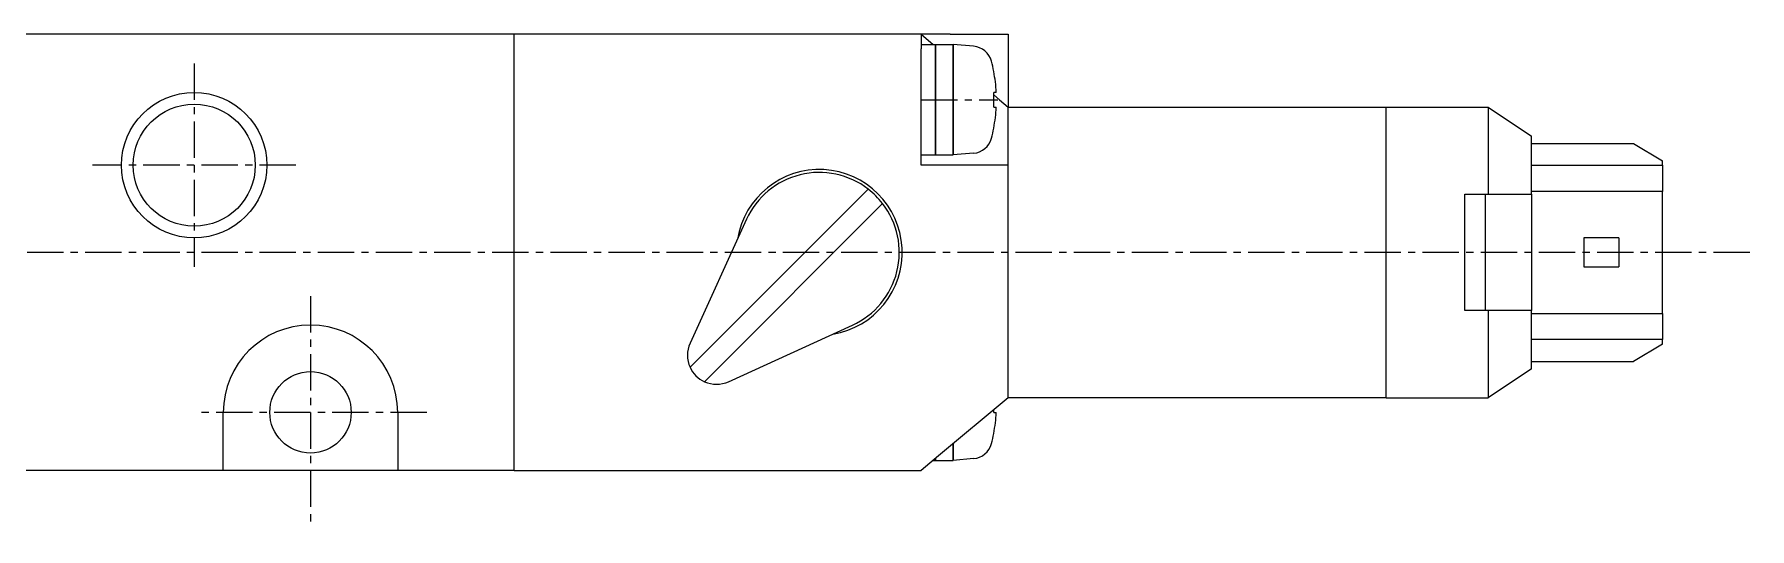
# Model space of a CAD drawing. Extents: x 1 to 142, y 0 to 144.
# Drawn here: x 82.8 to 141.8, y 124.8 to 141.8 of the extents above; entities that cross this region are included whole.
import ezdxf

# ---------------------------------------------------------------- set-up
doc = ezdxf.new("R2010")
doc.units = 0
doc.linetypes.add('CENTER', pattern=[2, 1.25, -0.25, 0.25, -0.25])
doc.layers.get('0').update_dxf_attribs({"linetype": 'CONTINUOUS'})
doc.layers.add('CENTER', color=1, linetype='CENTER')

msp = doc.modelspace()

# ---------------------------------------------------------------- linework, layer by layer
at = {"color": 7, "linetype": 'CONTINUOUS'}
for p, q in [((99.342, 141.844), (76.342, 141.844)), ((113.342, 141.844), (99.342, 141.844)), ((99.342, 126.844), (99.342, 141.844)), ((113.342, 141.844), (113.762, 141.494)), ((114.342, 141.844), (113.342, 141.844)), ((113.342, 141.844), (113.342, 141.344)), ((114.342, 141.844), (116.342, 141.844)), ((116.342, 141.844), (116.342, 139.344)), ((113.342, 141.494), (113.842, 141.494)), ((113.342, 137.344), (113.342, 141.344)), ((113.842, 141.494), (114.442, 141.494)), ((113.842, 137.694), (113.842, 141.494)), ((113.842, 141.494), (113.842, 137.694)), ((115.149, 141.432), (114.442, 141.494)), ((114.442, 137.694), (114.442, 141.494)), ((114.442, 141.494), (114.442, 137.694)), ((115.846, 140.57), (115.84, 140.566)), ((115.93, 139.846), (115.84, 139.846)), ((115.84, 139.341), (115.93, 139.341)), ((115.844, 139.759), (116.042, 139.594)), ((116.042, 139.594), (116.342, 139.344)), ((116.342, 139.344), (129.342, 139.344)), ((116.342, 129.344), (116.342, 139.344)), ((129.342, 129.344), (129.342, 139.344)), ((129.342, 139.344), (132.842, 139.344)), ((132.842, 139.344), (134.342, 138.344)), ((132.842, 139.344), (132.842, 136.344)), ((115.84, 138.622), (115.846, 138.617)), ((134.342, 136.344), (134.342, 138.344)), ((134.342, 138.094), (137.842, 138.094)), ((137.842, 138.094), (138.842, 137.494)), ((113.342, 137.694), (113.842, 137.694)), ((113.842, 137.694), (114.442, 137.694)), ((115.149, 137.756), (114.442, 137.694)), ((138.842, 137.344), (138.842, 137.494)), ((116.342, 137.344), (113.342, 137.344)), ((134.342, 137.344), (138.842, 137.344)), ((138.842, 137.344), (138.842, 136.444)), ((111.166, 136.163), (111.524, 136.52)), ((132.042, 136.344), (132.842, 136.344)), ((132.042, 132.344), (132.042, 136.344)), ((132.759, 132.344), (132.759, 136.344)), ((132.842, 136.344), (134.342, 136.344)), ((138.842, 136.444), (134.342, 136.444)), ((134.342, 136.344), (134.342, 132.344)), ((138.842, 132.244), (138.842, 136.444)), ((105.807, 130.803), (111.166, 136.163)), ((111.661, 135.668), (112.019, 136.025)), ((107.34, 135.485), (105.397, 131.223)), ((111.661, 135.668), (106.302, 130.308)), ((137.342, 134.844), (136.142, 134.844)), ((136.142, 134.844), (136.142, 133.844)), ((137.342, 134.844), (137.342, 133.844)), ((136.142, 133.844), (137.342, 133.844)), ((132.842, 132.344), (132.042, 132.344)), ((132.842, 132.344), (132.842, 129.344)), ((134.342, 132.344), (132.842, 132.344)), ((134.342, 130.344), (134.342, 132.344)), ((134.342, 132.244), (138.842, 132.244)), ((138.842, 132.244), (138.842, 131.344)), ((106.722, 129.898), (110.983, 131.842)), ((138.842, 131.344), (134.342, 131.344)), ((138.842, 131.194), (137.842, 130.594)), ((138.842, 131.194), (138.842, 131.344)), ((105.397, 130.393), (105.807, 130.803)), ((134.342, 130.594), (137.842, 130.594)), ((105.892, 129.898), (106.302, 130.308)), ((134.342, 130.344), (132.842, 129.344)), ((116.342, 129.344), (113.942, 127.344)), ((129.342, 129.344), (116.342, 129.344)), ((129.342, 129.344), (132.842, 129.344)), ((89.342, 126.844), (89.342, 128.844)), ((95.342, 128.844), (95.342, 126.844)), ((115.84, 128.841), (115.93, 128.841)), ((115.84, 128.122), (115.846, 128.117)), ((114.442, 127.194), (114.442, 127.76)), ((114.442, 127.76), (114.442, 127.194)), ((113.942, 127.344), (113.342, 126.844)), ((113.762, 127.194), (113.842, 127.194)), ((113.842, 127.194), (113.842, 127.26)), ((113.842, 127.26), (113.842, 127.194)), ((113.842, 127.194), (114.442, 127.194)), ((115.149, 127.256), (114.442, 127.194)), ((89.342, 126.844), (66.342, 126.844)), ((95.342, 126.844), (89.342, 126.844)), ((99.342, 126.844), (95.342, 126.844)), ((99.342, 126.844), (113.342, 126.844))]:
    msp.add_line(p, q, dxfattribs=at)
for points in [[(115.84, 139.341, 0), (115.841, 139.345, 0), (115.841, 139.349, 0), (115.841, 139.353, 0), (115.841, 139.357, 0), (115.841, 139.361, 0), (115.841, 139.365, 0), (115.842, 139.369, 0), (115.842, 139.373, 0), (115.842, 139.377, 0), (115.842, 139.381, 0), (115.842, 139.385, 0), (115.842, 139.389, 0), (115.843, 139.392, 0), (115.843, 139.396, 0), (115.843, 139.4, 0), (115.843, 139.404, 0), (115.843, 139.408, 0), (115.843, 139.412, 0), (115.843, 139.416, 0), (115.843, 139.42, 0), (115.844, 139.424, 0), (115.844, 139.428, 0), (115.844, 139.432, 0), (115.844, 139.436, 0), (115.844, 139.44, 0), (115.844, 139.444, 0), (115.844, 139.448, 0), (115.844, 139.452, 0), (115.844, 139.456, 0), (115.844, 139.46, 0), (115.845, 139.463, 0), (115.845, 139.467, 0), (115.845, 139.471, 0), (115.845, 139.475, 0), (115.845, 139.479, 0), (115.845, 139.483, 0), (115.845, 139.487, 0), (115.845, 139.491, 0), (115.845, 139.495, 0), (115.845, 139.499, 0), (115.845, 139.503, 0), (115.845, 139.507, 0), (115.845, 139.511, 0), (115.846, 139.515, 0), (115.846, 139.519, 0), (115.846, 139.523, 0), (115.846, 139.527, 0), (115.846, 139.531, 0), (115.846, 139.535, 0), (115.846, 139.538, 0), (115.846, 139.542, 0), (115.846, 139.546, 0), (115.846, 139.55, 0), (115.846, 139.554, 0), (115.846, 139.558, 0), (115.846, 139.562, 0), (115.846, 139.566, 0), (115.846, 139.57, 0), (115.846, 139.574, 0), (115.846, 139.578, 0), (115.846, 139.582, 0), (115.846, 139.586, 0), (115.846, 139.59, 0), (115.846, 139.594, 0), (115.846, 139.598, 0), (115.846, 139.602, 0), (115.846, 139.606, 0), (115.846, 139.61, 0), (115.846, 139.613, 0), (115.846, 139.617, 0), (115.846, 139.621, 0), (115.846, 139.625, 0), (115.846, 139.629, 0), (115.846, 139.633, 0), (115.846, 139.637, 0), (115.846, 139.641, 0), (115.846, 139.645, 0), (115.846, 139.649, 0), (115.846, 139.653, 0), (115.846, 139.657, 0), (115.846, 139.661, 0), (115.846, 139.665, 0), (115.846, 139.669, 0), (115.846, 139.673, 0), (115.845, 139.677, 0), (115.845, 139.681, 0), (115.845, 139.685, 0), (115.845, 139.688, 0), (115.845, 139.692, 0), (115.845, 139.696, 0), (115.845, 139.7, 0), (115.845, 139.704, 0), (115.845, 139.708, 0), (115.845, 139.712, 0), (115.845, 139.716, 0), (115.845, 139.72, 0), (115.845, 139.724, 0), (115.844, 139.728, 0), (115.844, 139.732, 0), (115.844, 139.736, 0), (115.844, 139.74, 0), (115.844, 139.744, 0), (115.844, 139.748, 0), (115.844, 139.752, 0), (115.844, 139.756, 0), (115.844, 139.759, 0), (115.844, 139.763, 0), (115.843, 139.767, 0), (115.843, 139.771, 0), (115.843, 139.775, 0), (115.843, 139.779, 0), (115.843, 139.783, 0), (115.843, 139.787, 0), (115.843, 139.791, 0), (115.843, 139.795, 0), (115.842, 139.799, 0), (115.842, 139.803, 0), (115.842, 139.807, 0), (115.842, 139.811, 0), (115.842, 139.815, 0), (115.842, 139.819, 0), (115.841, 139.823, 0), (115.841, 139.827, 0), (115.841, 139.83, 0), (115.841, 139.834, 0), (115.841, 139.838, 0), (115.841, 139.842, 0), (115.84, 139.846, 0)], [(115.84, 128.841, 0), (115.841, 128.842, 0), (115.841, 128.843, 0), (115.841, 128.843, 0), (115.841, 128.844, 0), (115.841, 128.845, 0), (115.841, 128.845, 0), (115.841, 128.846, 0), (115.841, 128.847, 0), (115.841, 128.847, 0), (115.841, 128.848, 0), (115.841, 128.849, 0), (115.841, 128.849, 0), (115.841, 128.85, 0), (115.841, 128.851, 0), (115.841, 128.851, 0), (115.841, 128.852, 0), (115.841, 128.853, 0), (115.841, 128.853, 0), (115.841, 128.854, 0), (115.841, 128.855, 0), (115.841, 128.855, 0), (115.841, 128.856, 0), (115.841, 128.857, 0), (115.841, 128.858, 0), (115.841, 128.858, 0), (115.841, 128.859, 0), (115.841, 128.86, 0), (115.841, 128.86, 0), (115.841, 128.861, 0), (115.841, 128.862, 0), (115.841, 128.862, 0), (115.841, 128.863, 0), (115.841, 128.864, 0), (115.841, 128.864, 0), (115.841, 128.865, 0), (115.842, 128.866, 0), (115.842, 128.866, 0), (115.842, 128.867, 0), (115.842, 128.868, 0), (115.842, 128.868, 0), (115.842, 128.869, 0), (115.842, 128.87, 0), (115.842, 128.87, 0), (115.842, 128.871, 0), (115.842, 128.872, 0), (115.842, 128.872, 0), (115.842, 128.873, 0), (115.842, 128.874, 0), (115.842, 128.875, 0), (115.842, 128.875, 0), (115.842, 128.876, 0), (115.842, 128.877, 0), (115.842, 128.877, 0), (115.842, 128.878, 0), (115.842, 128.879, 0), (115.842, 128.879, 0), (115.842, 128.88, 0), (115.842, 128.881, 0), (115.842, 128.881, 0), (115.842, 128.882, 0), (115.842, 128.883, 0), (115.842, 128.883, 0), (115.842, 128.884, 0), (115.842, 128.885, 0), (115.842, 128.885, 0), (115.842, 128.886, 0), (115.842, 128.887, 0), (115.842, 128.887, 0), (115.842, 128.888, 0), (115.842, 128.889, 0), (115.842, 128.889, 0), (115.842, 128.89, 0), (115.842, 128.891, 0), (115.842, 128.891, 0), (115.843, 128.892, 0), (115.843, 128.893, 0), (115.843, 128.894, 0), (115.843, 128.894, 0), (115.843, 128.895, 0), (115.843, 128.896, 0), (115.843, 128.896, 0), (115.843, 128.897, 0), (115.843, 128.898, 0), (115.843, 128.898, 0), (115.843, 128.899, 0), (115.843, 128.9, 0), (115.843, 128.9, 0), (115.843, 128.901, 0), (115.843, 128.902, 0), (115.843, 128.902, 0), (115.843, 128.903, 0), (115.843, 128.904, 0), (115.843, 128.904, 0), (115.843, 128.905, 0), (115.843, 128.906, 0), (115.843, 128.906, 0), (115.843, 128.907, 0), (115.843, 128.908, 0), (115.843, 128.908, 0), (115.843, 128.909, 0), (115.843, 128.91, 0), (115.843, 128.911, 0), (115.843, 128.911, 0), (115.843, 128.912, 0), (115.843, 128.913, 0), (115.843, 128.913, 0), (115.843, 128.914, 0), (115.843, 128.915, 0), (115.843, 128.915, 0), (115.843, 128.916, 0), (115.843, 128.917, 0), (115.843, 128.917, 0), (115.843, 128.918, 0), (115.843, 128.919, 0), (115.843, 128.919, 0), (115.843, 128.92, 0), (115.843, 128.921, 0), (115.843, 128.921, 0), (115.843, 128.922, 0), (115.843, 128.923, 0), (115.844, 128.923, 0), (115.844, 128.924, 0), (115.844, 128.925, 0), (115.844, 128.925, 0), (115.844, 128.926, 0), (115.844, 128.927, 0), (115.844, 128.927, 0), (115.844, 128.928, 0)]]:
    msp.add_polyline3d(points, dxfattribs=at)
at = {"color": 3, "linetype": 'CONTINUOUS'}
msp.add_circle((88.342, 137.344), 2.5, dxfattribs=at)
at = {"color": 7, "linetype": 'CONTINUOUS'}
for centre, radius in [((88.342, 137.344), 2.1), ((92.342, 128.844), 1.4)]:
    msp.add_circle(centre, radius, dxfattribs=at)
for centre, radius, start, end in [((115.088, 140.735), 0.7, 15.38515, 85), ((110.942, 139.594), 5, 11.262, 15.38515), ((110.942, 139.594), 4.994, 2.89837, 11.22185), ((110.942, 139.594), 4.994, 348.77815, 357.10163), ((115.088, 138.453), 0.7, 275, 344.61485), ((110.942, 139.594), 5, 344.61485, 348.738), ((109.842, 134.344), 2.85, 279.28993, 170.71007), ((109.842, 134.344), 2.75, 52.31202, 155.48732), ((109.842, 134.344), 2.75, 37.68798, 52.31202), ((109.842, 134.344), 2.75, 294.51268, 37.68798), ((92.342, 128.844), 3, 0, 180), ((106.307, 130.808), 1, 155.48732, 204.51268), ((106.307, 130.808), 1, 204.51268, 245.48732), ((106.307, 130.808), 1, 245.48732, 294.51268), ((110.942, 129.094), 4.994, 348.77815, 357.10163), ((110.942, 129.094), 5, 344.61485, 348.738), ((115.088, 127.953), 0.7, 275, 344.61485)]:
    msp.add_arc(centre, radius, start, end, dxfattribs=at)
at = {"layer": 'CENTER', "color": 1, "linetype": 'CENTER'}
for p, q in [((88.342, 140.844), (88.342, 133.844)), ((113.342, 139.594), (115.983, 139.594)), ((91.842, 137.344), (84.842, 137.344)), ((141.842, 134.344), (23.842, 134.344)), ((92.342, 132.844), (92.342, 124.844)), ((96.342, 128.844), (88.342, 128.844))]:
    msp.add_line(p, q, dxfattribs=at)

doc.saveas('drawing.dxf')
